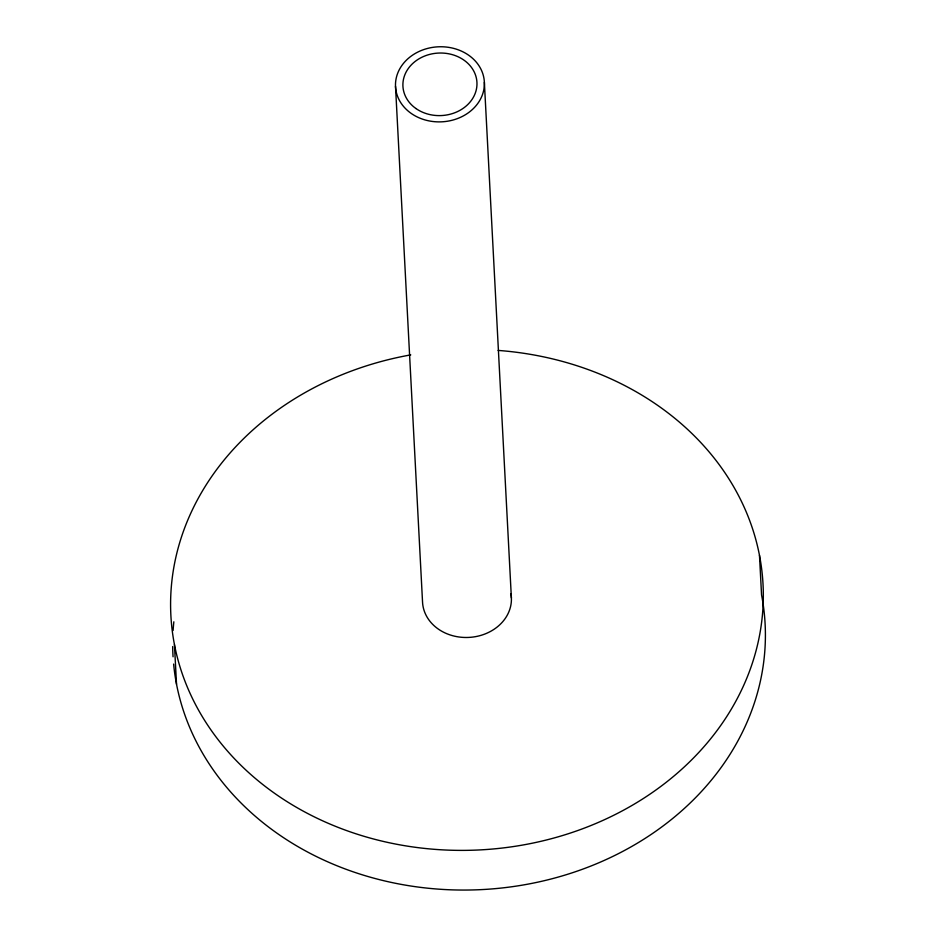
<?xml version="1.0" encoding="UTF-8"?>
<svg xmlns="http://www.w3.org/2000/svg" width="936" height="936" viewBox="0 0 936 936"><rect width="100%" height="100%" fill="white"/><g stroke="black" fill="none" stroke-linecap="round" stroke-linejoin="round"><path stroke-width="1.4" d="M759.482 555.282L761.553 594.945A296.49 250.333 -3 0 1 504.761 887.656A296.49 250.333 -3 0 1 173.628 664.08M484.368 82.321A44.472 37.545 -3 0 1 419.082 117.807A44.472 37.545 -3 0 1 416.368 52.825A44.472 37.545 -3 0 1 484.368 82.321L511.384 597.928M395.507 86.311L422.534 601.918A44.472 37.545 -3 0 0 471.019 637.264A44.472 37.545 -3 0 0 510.939 593.752M174.447 644.565L176.518 684.228M173.055 656.791A296.49 250.333 -3 0 1 172.68 646.554M173.101 630.478A296.49 250.333 -3 0 1 173.839 621.797M498.104 350.415A296.49 250.333 -3 0 1 722.639 722.721A296.49 250.333 -3 0 1 225.014 748.192A296.49 250.333 -3 0 1 410.752 354.884M415.947 108.529A37.066 31.286 -3 0 0 476.377 89.4A37.066 31.286 -3 0 0 427.495 55.025A37.066 31.286 -3 0 0 415.947 108.529"/></g></svg>
